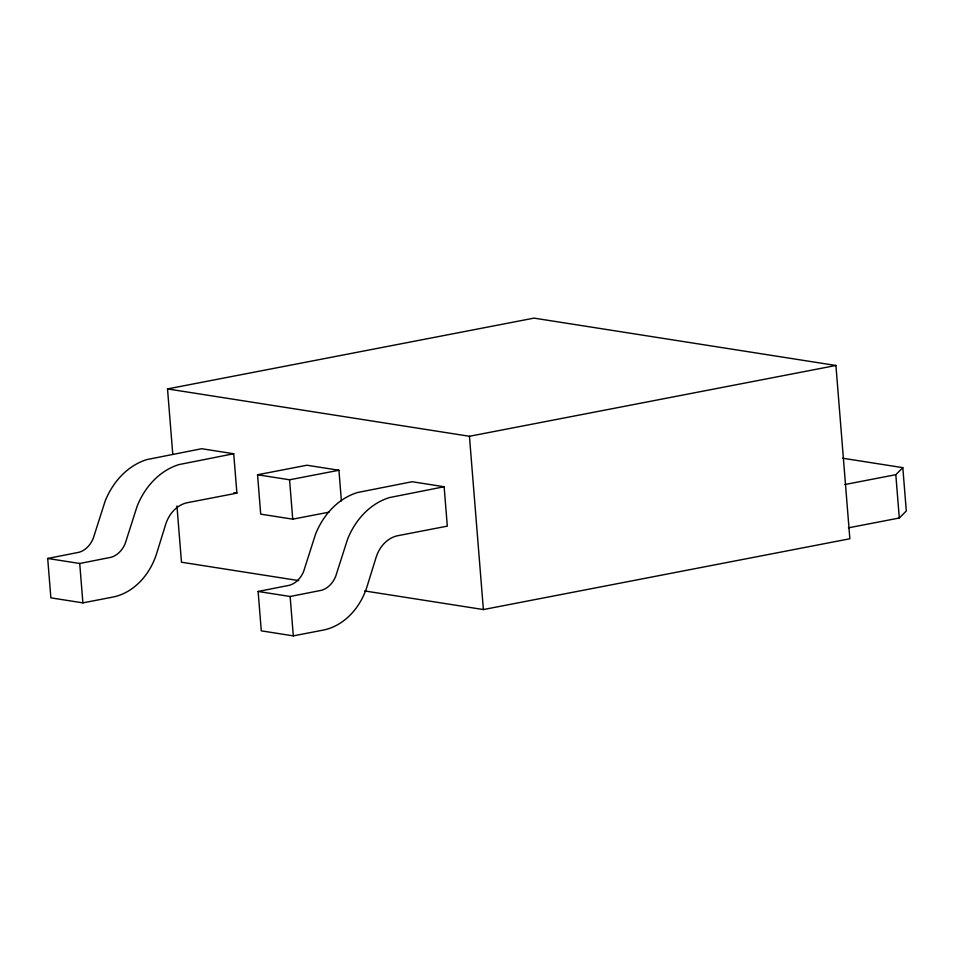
<?xml version="1.0" encoding="UTF-8"?>
<svg xmlns="http://www.w3.org/2000/svg" width="954" height="954" viewBox="0 0 954 954"><rect width="100%" height="100%" fill="white"/><g stroke="black" fill="none" stroke-linecap="round" stroke-linejoin="round"><path stroke-width="1.43" d="M844.898 484.525L895.818 474.687L902.818 467.651L842.668 458.218M848.392 527.836L899.3 518.01L906.3 510.962L902.818 467.651M172.769 454.092L167.522 388.922L534.013 318.123L835.919 365.477L849.859 538.76L483.38 609.558L364.666 590.943M233.718 453.746L178.958 464.586A71.92 58.695 -81.1 0 0 137.114 506.288L125.308 543.243A24.148 19.7 -81.1 0 1 111.26 557.243L79.719 563.492L47.7 558.46L50.872 597.848L82.891 602.868L112.62 597.121A64.24 52.422 -81.1 0 0 156.754 553.141L165.65 524.462A31.84 25.973 -81.1 0 1 187.521 502.663L236.89 493.135L233.718 453.746L201.699 448.726L146.94 459.566A71.92 58.695 -81.1 0 0 105.095 501.267L93.289 538.223A24.148 19.7 -81.1 0 1 79.242 552.223L47.7 558.46M329.035 512.155L292.735 519.167L260.704 514.146L257.544 474.758L306.902 465.23L338.932 470.25L341.389 500.874M167.522 388.922L469.44 436.276L835.919 365.477M257.544 474.758L289.563 479.779L338.932 470.25M444.135 486.743L389.375 497.594A71.92 58.695 -81.1 0 0 347.542 539.296L335.725 576.252A24.148 19.7 -81.1 0 1 321.677 590.252L290.135 596.488L258.117 591.468L261.289 630.844L293.307 635.877L323.036 630.129A64.24 52.422 -81.1 0 0 367.183 586.138L376.067 557.47A31.84 25.973 -81.1 0 1 397.937 535.671L447.307 526.131L444.135 486.743L412.116 481.722L357.356 492.562A71.92 58.695 -81.1 0 0 315.512 534.264L303.706 571.231A24.148 19.7 -81.1 0 1 289.658 585.231L258.117 591.468M233.98 492.669L236.89 493.135M298.721 580.604L181.475 562.216L176.943 505.93M895.818 474.687L899.3 518.01M469.44 436.276L483.38 609.558M289.563 479.779L292.735 519.167M290.135 596.488L293.307 635.877M79.719 563.492L82.891 602.868"/></g></svg>
